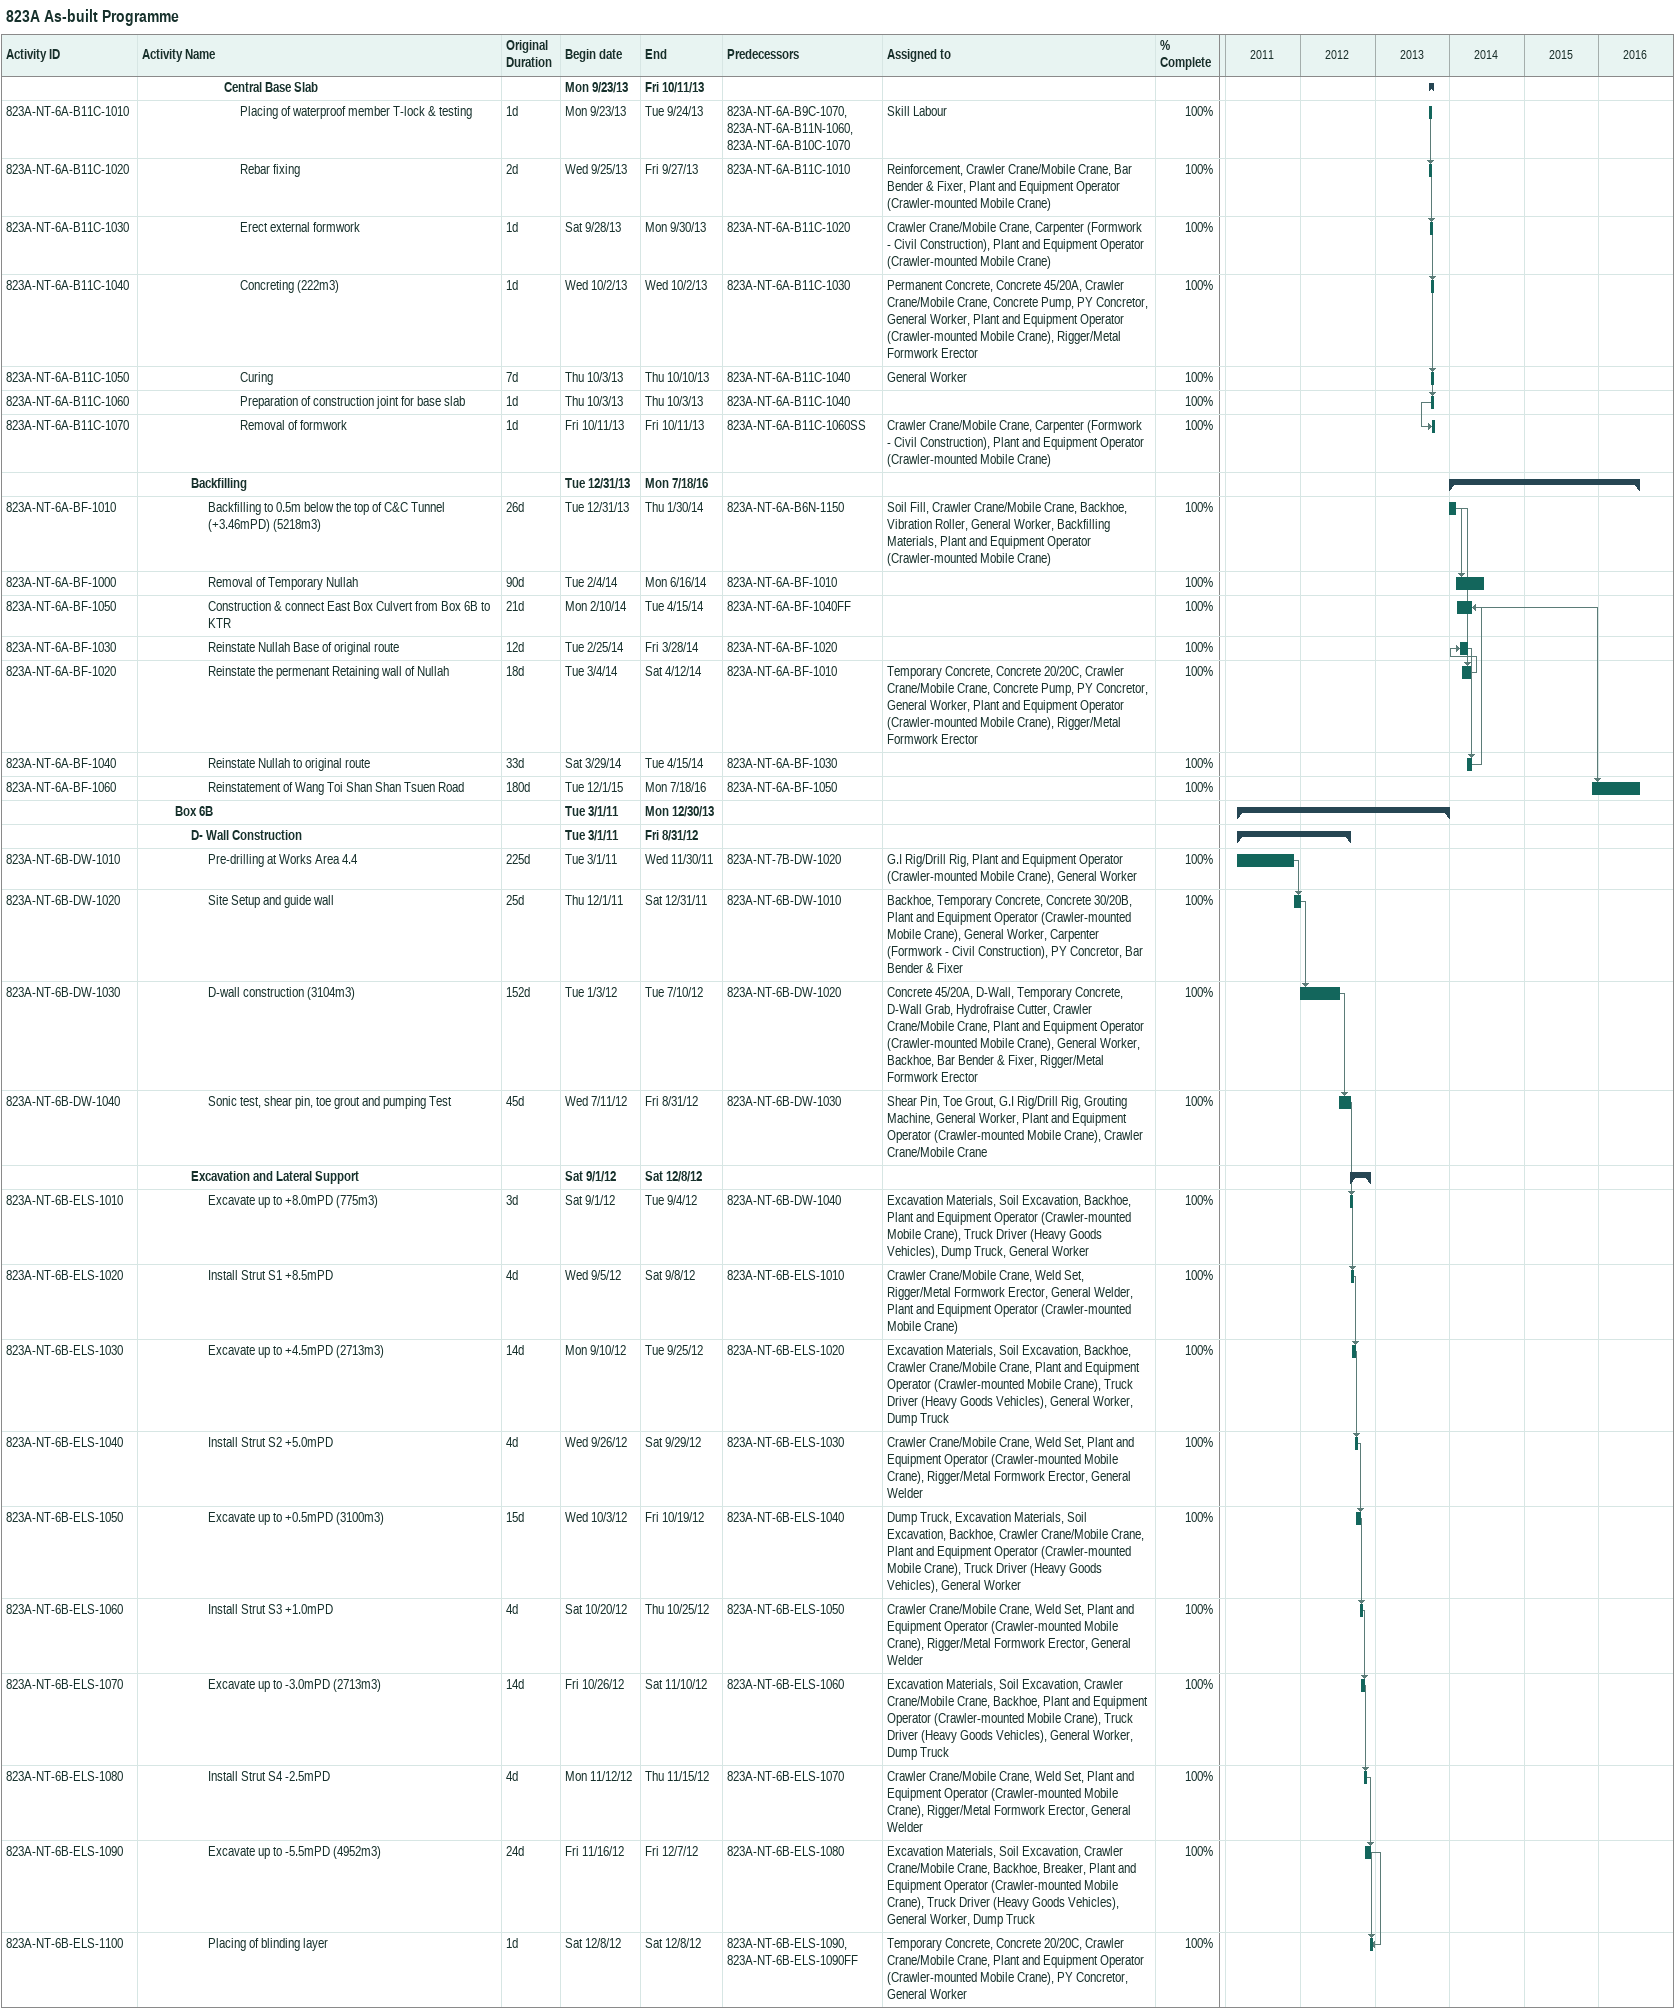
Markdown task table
823A As-built Programme

| ID | Level | Task | Original duration | Start | Finish | Predecessors | Resources | % complete |
|---|---|---|---|---|---|---|---|---|
|  | 6 | **Central Base Slab** |  | 2013-09-23 | 2013-10-11 |  |  |  |
| 823A-NT-6A-B11C-1010 | 7 | Placing of waterproof member T-lock & testing | 1d | 2013-09-23 | 2013-09-24 | 823A-NT-6A-B9C-1070, 823A-NT-6A-B11N-1060, 823A-NT-6A-B10C-1070 | Skill Labour | 100 |
| 823A-NT-6A-B11C-1020 | 7 | Rebar fixing | 2d | 2013-09-25 | 2013-09-27 | 823A-NT-6A-B11C-1010 | Reinforcement, Crawler Crane/Mobile Crane, Bar Bender & Fixer, Plant and Equipment Operator (Crawler-mounted Mobile Crane) | 100 |
| 823A-NT-6A-B11C-1030 | 7 | Erect external formwork | 1d | 2013-09-28 | 2013-09-30 | 823A-NT-6A-B11C-1020 | Crawler Crane/Mobile Crane, Carpenter (Formwork - Civil Construction), Plant and Equipment Operator (Crawler-mounted Mobile Crane) | 100 |
| 823A-NT-6A-B11C-1040 | 7 | Concreting (222m3) | 1d | 2013-10-02 | 2013-10-02 | 823A-NT-6A-B11C-1030 | Permanent Concrete, Concrete 45/20A, Crawler Crane/Mobile Crane, Concrete Pump, PY Concretor, General Worker, Plant and Equipment Operator (Crawler-mounted Mobile Crane), Rigger/Metal Formwork Erector | 100 |
| 823A-NT-6A-B11C-1050 | 7 | Curing | 7d | 2013-10-03 | 2013-10-10 | 823A-NT-6A-B11C-1040 | General Worker | 100 |
| 823A-NT-6A-B11C-1060 | 7 | Preparation of construction joint for base slab | 1d | 2013-10-03 | 2013-10-03 | 823A-NT-6A-B11C-1040 |  | 100 |
| 823A-NT-6A-B11C-1070 | 7 | Removal of formwork | 1d | 2013-10-11 | 2013-10-11 | 823A-NT-6A-B11C-1060SS | Crawler Crane/Mobile Crane, Carpenter (Formwork - Civil Construction), Plant and Equipment Operator (Crawler-mounted Mobile Crane) | 100 |
|  | 4 | **Backfilling** |  | 2013-12-31 | 2016-07-18 |  |  |  |
| 823A-NT-6A-BF-1010 | 5 | Backfilling to 0.5m below the top of C&C Tunnel (+3.46mPD) (5218m3) | 26d | 2013-12-31 | 2014-01-30 | 823A-NT-6A-B6N-1150 | Soil Fill, Crawler Crane/Mobile Crane, Backhoe, Vibration Roller, General Worker, Backfilling Materials, Plant and Equipment Operator (Crawler-mounted Mobile Crane) | 100 |
| 823A-NT-6A-BF-1000 | 5 | Removal of Temporary Nullah | 90d | 2014-02-04 | 2014-06-16 | 823A-NT-6A-BF-1010 |  | 100 |
| 823A-NT-6A-BF-1050 | 5 | Construction & connect East Box Culvert from Box 6B to KTR | 21d | 2014-02-10 | 2014-04-15 | 823A-NT-6A-BF-1040FF |  | 100 |
| 823A-NT-6A-BF-1030 | 5 | Reinstate Nullah Base of original route | 12d | 2014-02-25 | 2014-03-28 | 823A-NT-6A-BF-1020 |  | 100 |
| 823A-NT-6A-BF-1020 | 5 | Reinstate the permenant Retaining wall of Nullah | 18d | 2014-03-04 | 2014-04-12 | 823A-NT-6A-BF-1010 | Temporary Concrete, Concrete 20/20C, Crawler Crane/Mobile Crane, Concrete Pump, PY Concretor, General Worker, Plant and Equipment Operator (Crawler-mounted Mobile Crane), Rigger/Metal Formwork Erector | 100 |
| 823A-NT-6A-BF-1040 | 5 | Reinstate Nullah to original route | 33d | 2014-03-29 | 2014-04-15 | 823A-NT-6A-BF-1030 |  | 100 |
| 823A-NT-6A-BF-1060 | 5 | Reinstatement of Wang Toi Shan Shan Tsuen Road | 180d | 2015-12-01 | 2016-07-18 | 823A-NT-6A-BF-1050 |  | 100 |
|  | 3 | **Box 6B** |  | 2011-03-01 | 2013-12-30 |  |  |  |
|  | 4 | **D- Wall Construction** |  | 2011-03-01 | 2012-08-31 |  |  |  |
| 823A-NT-6B-DW-1010 | 5 | Pre-drilling at Works Area 4.4 | 225d | 2011-03-01 | 2011-11-30 | 823A-NT-7B-DW-1020 | G.I Rig/Drill Rig, Plant and Equipment Operator (Crawler-mounted Mobile Crane), General Worker | 100 |
| 823A-NT-6B-DW-1020 | 5 | Site Setup and guide wall | 25d | 2011-12-01 | 2011-12-31 | 823A-NT-6B-DW-1010 | Backhoe, Temporary Concrete, Concrete 30/20B, Plant and Equipment Operator (Crawler-mounted Mobile Crane), General Worker, Carpenter (Formwork - Civil Construction), PY Concretor, Bar Bender & Fixer | 100 |
| 823A-NT-6B-DW-1030 | 5 | D-wall construction (3104m3) | 152d | 2012-01-03 | 2012-07-10 | 823A-NT-6B-DW-1020 | Concrete 45/20A, D-Wall, Temporary Concrete, D-Wall Grab, Hydrofraise Cutter, Crawler Crane/Mobile Crane, Plant and Equipment Operator (Crawler-mounted Mobile Crane), General Worker, Backhoe, Bar Bender & Fixer, Rigger/Metal Formwork Erector | 100 |
| 823A-NT-6B-DW-1040 | 5 | Sonic test, shear pin, toe grout and pumping Test | 45d | 2012-07-11 | 2012-08-31 | 823A-NT-6B-DW-1030 | Shear Pin, Toe Grout, G.I Rig/Drill Rig, Grouting Machine, General Worker, Plant and Equipment Operator (Crawler-mounted Mobile Crane), Crawler Crane/Mobile Crane | 100 |
|  | 4 | **Excavation and Lateral Support** |  | 2012-09-01 | 2012-12-08 |  |  |  |
| 823A-NT-6B-ELS-1010 | 5 | Excavate up to +8.0mPD (775m3) | 3d | 2012-09-01 | 2012-09-04 | 823A-NT-6B-DW-1040 | Excavation Materials, Soil Excavation, Backhoe, Plant and Equipment Operator (Crawler-mounted Mobile Crane), Truck Driver (Heavy Goods Vehicles), Dump Truck, General Worker | 100 |
| 823A-NT-6B-ELS-1020 | 5 | Install Strut S1 +8.5mPD | 4d | 2012-09-05 | 2012-09-08 | 823A-NT-6B-ELS-1010 | Crawler Crane/Mobile Crane, Weld Set, Rigger/Metal Formwork Erector, General Welder, Plant and Equipment Operator (Crawler-mounted Mobile Crane) | 100 |
| 823A-NT-6B-ELS-1030 | 5 | Excavate up to +4.5mPD (2713m3) | 14d | 2012-09-10 | 2012-09-25 | 823A-NT-6B-ELS-1020 | Excavation Materials, Soil Excavation, Backhoe, Crawler Crane/Mobile Crane, Plant and Equipment Operator (Crawler-mounted Mobile Crane), Truck Driver (Heavy Goods Vehicles), General Worker, Dump Truck | 100 |
| 823A-NT-6B-ELS-1040 | 5 | Install Strut S2 +5.0mPD | 4d | 2012-09-26 | 2012-09-29 | 823A-NT-6B-ELS-1030 | Crawler Crane/Mobile Crane, Weld Set, Plant and Equipment Operator (Crawler-mounted Mobile Crane), Rigger/Metal Formwork Erector, General Welder | 100 |
| 823A-NT-6B-ELS-1050 | 5 | Excavate up to +0.5mPD (3100m3) | 15d | 2012-10-03 | 2012-10-19 | 823A-NT-6B-ELS-1040 | Dump Truck, Excavation Materials, Soil Excavation, Backhoe, Crawler Crane/Mobile Crane, Plant and Equipment Operator (Crawler-mounted Mobile Crane), Truck Driver (Heavy Goods Vehicles), General Worker | 100 |
| 823A-NT-6B-ELS-1060 | 5 | Install Strut S3 +1.0mPD | 4d | 2012-10-20 | 2012-10-25 | 823A-NT-6B-ELS-1050 | Crawler Crane/Mobile Crane, Weld Set, Plant and Equipment Operator (Crawler-mounted Mobile Crane), Rigger/Metal Formwork Erector, General Welder | 100 |
| 823A-NT-6B-ELS-1070 | 5 | Excavate up to -3.0mPD (2713m3) | 14d | 2012-10-26 | 2012-11-10 | 823A-NT-6B-ELS-1060 | Excavation Materials, Soil Excavation, Crawler Crane/Mobile Crane, Backhoe, Plant and Equipment Operator (Crawler-mounted Mobile Crane), Truck Driver (Heavy Goods Vehicles), General Worker, Dump Truck | 100 |
| 823A-NT-6B-ELS-1080 | 5 | Install Strut S4 -2.5mPD | 4d | 2012-11-12 | 2012-11-15 | 823A-NT-6B-ELS-1070 | Crawler Crane/Mobile Crane, Weld Set, Plant and Equipment Operator (Crawler-mounted Mobile Crane), Rigger/Metal Formwork Erector, General Welder | 100 |
| 823A-NT-6B-ELS-1090 | 5 | Excavate up to -5.5mPD (4952m3) | 24d | 2012-11-16 | 2012-12-07 | 823A-NT-6B-ELS-1080 | Excavation Materials, Soil Excavation, Crawler Crane/Mobile Crane, Backhoe, Breaker, Plant and Equipment Operator (Crawler-mounted Mobile Crane), Truck Driver (Heavy Goods Vehicles), General Worker, Dump Truck | 100 |
| 823A-NT-6B-ELS-1100 | 5 | Placing of blinding layer | 1d | 2012-12-08 | 2012-12-08 | 823A-NT-6B-ELS-1090, 823A-NT-6B-ELS-1090FF | Temporary Concrete, Concrete 20/20C, Crawler Crane/Mobile Crane, Plant and Equipment Operator (Crawler-mounted Mobile Crane), PY Concretor, General Worker | 100 |
